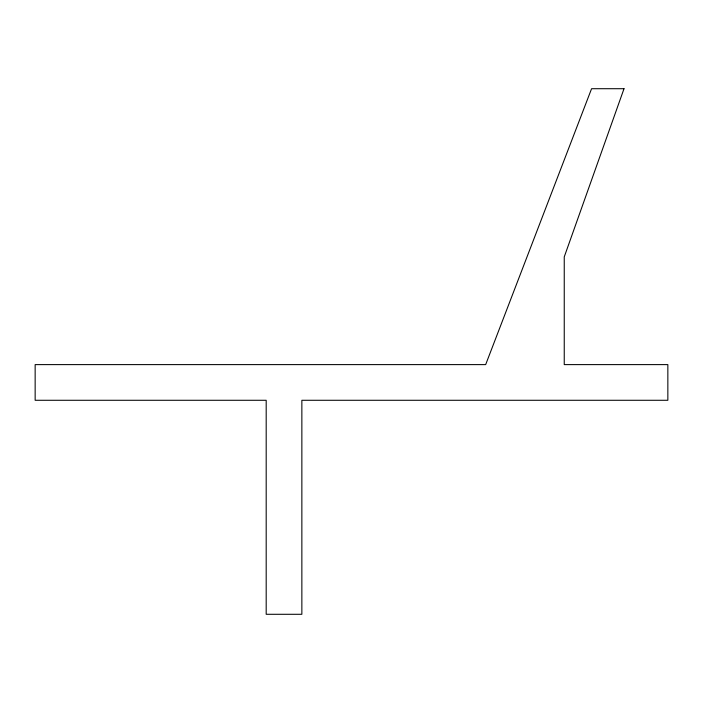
<?xml version="1.0" encoding="UTF-8"?>
<svg xmlns="http://www.w3.org/2000/svg" width="703" height="703" viewBox="0 0 703 703"><rect width="100%" height="100%" fill="white"/><g stroke="black" fill="none" stroke-linecap="round" stroke-linejoin="round"><path stroke-width="1.05" d="M624.018 88.71L564.245 256.894L564.245 364.611L667.85 364.611L667.85 400.279L301.859 400.279L301.859 614.29L266.191 614.29L266.191 400.279L35.15 400.279L35.15 364.611L485.668 364.611L591.575 88.71L624.018 88.71"/></g></svg>
